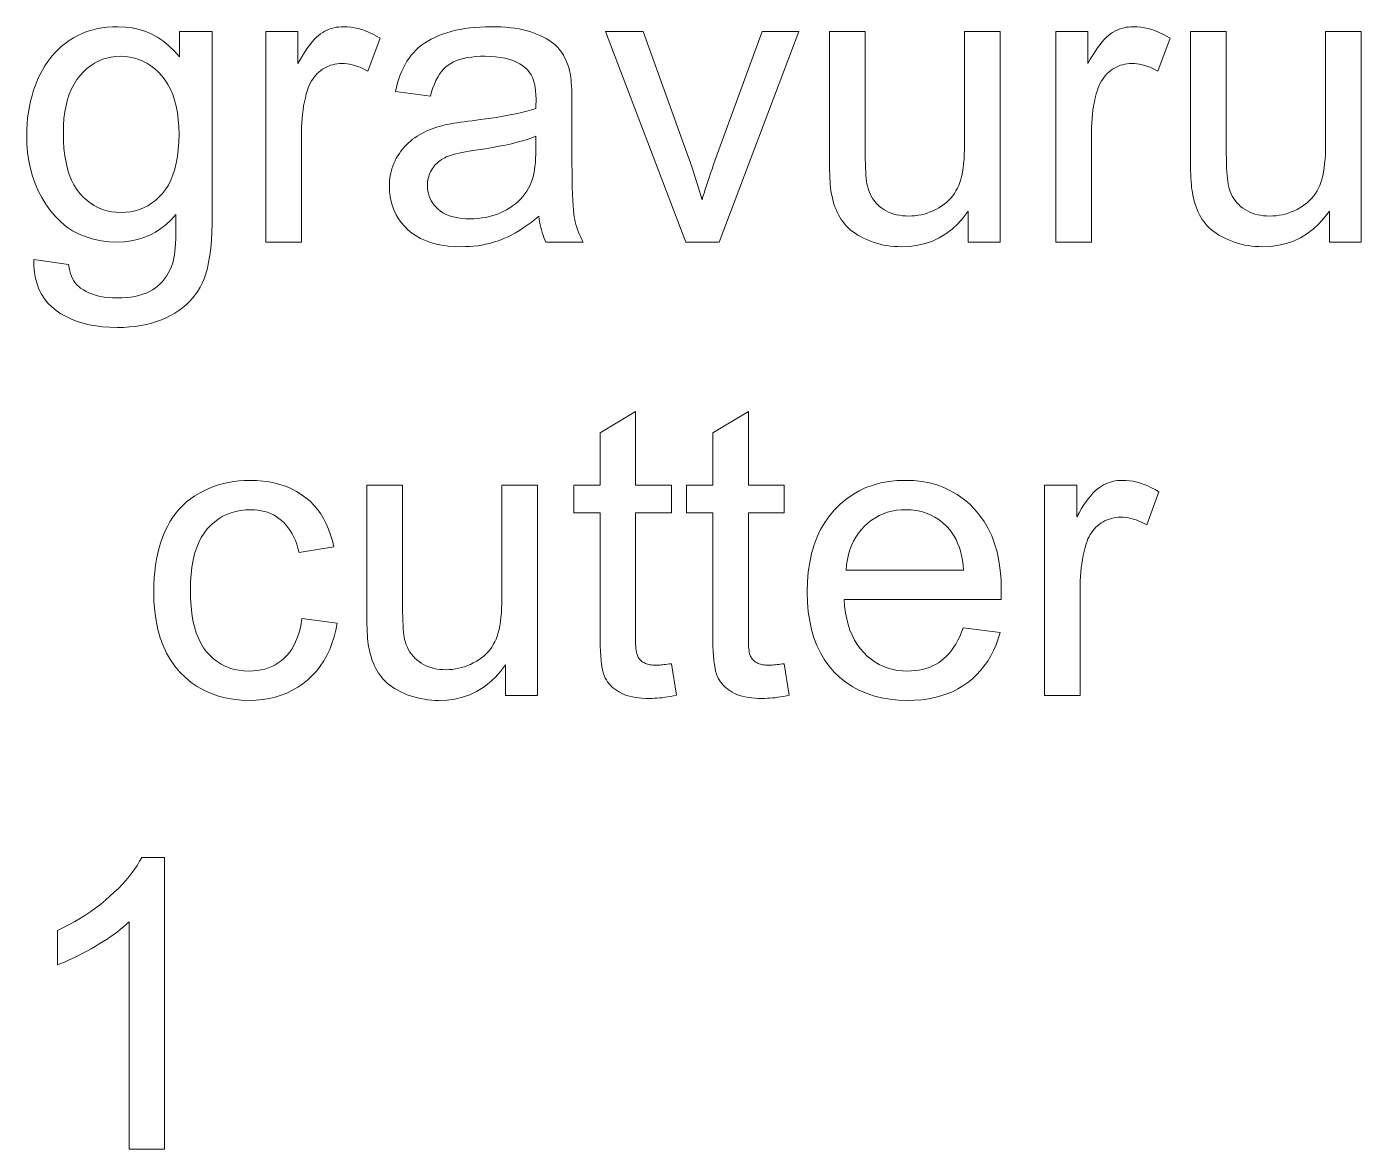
# Model space of a CAD drawing. Extents: x 0 to 594, y 0 to 575.
# Drawn here: x 514.36 to 528.13, y 176.06 to 187.65 of the extents above; entities that cross this region are included whole.
import ezdxf

# ---------------------------------------------------------------- set-up
doc = ezdxf.new("R2010")
doc.units = 0

msp = doc.modelspace()

# ---------------------------------------------------------------- linework, layer by layer
at = {"color": 7, "lineweight": 13}
for points in [[(514.431, 185.248), (514.789, 185.195), (514.794, 185.162), (514.801, 185.132), (514.81, 185.103), (514.82, 185.076), (514.831, 185.051), (514.845, 185.028), (514.859, 185.007), (514.876, 184.987), (514.894, 184.969), (514.914, 184.953), (514.942, 184.934), (514.972, 184.916), (515.005, 184.901), (515.039, 184.888), (515.076, 184.876), (515.114, 184.867), (515.155, 184.86), (515.197, 184.855), (515.242, 184.852), (515.288, 184.851), (515.338, 184.852), (515.386, 184.855), (515.431, 184.86), (515.474, 184.867), (515.515, 184.876), (515.553, 184.888), (515.589, 184.901), (515.623, 184.916), (515.654, 184.934), (515.683, 184.953), (515.71, 184.975), (515.735, 184.997), (515.758, 185.022), (515.78, 185.048), (515.8, 185.076), (515.818, 185.105), (515.834, 185.137), (515.848, 185.169), (515.861, 185.204), (515.871, 185.24), (515.877, 185.265), (515.882, 185.295), (515.886, 185.33), (515.889, 185.369), (515.892, 185.414), (515.895, 185.464), (515.896, 185.519), (515.898, 185.578), (515.898, 185.643), (515.898, 185.712), (515.848, 185.658), (515.797, 185.61), (515.742, 185.567), (515.686, 185.53), (515.627, 185.499), (515.565, 185.473), (515.502, 185.454), (515.436, 185.439), (515.367, 185.431), (515.296, 185.428), (515.209, 185.431), (515.125, 185.441), (515.046, 185.457), (514.97, 185.48), (514.899, 185.509), (514.831, 185.544), (514.768, 185.586), (514.709, 185.635), (514.654, 185.69), (514.603, 185.751), (514.556, 185.817), (514.514, 185.886), (514.477, 185.957), (514.445, 186.031), (514.418, 186.107), (514.396, 186.186), (514.379, 186.267), (514.367, 186.351), (514.359, 186.438), (514.357, 186.527), (514.358, 186.589), (514.362, 186.649), (514.367, 186.709), (514.375, 186.768), (514.385, 186.826), (514.398, 186.883), (514.412, 186.939), (514.429, 186.994), (514.448, 187.048), (514.47, 187.101), (514.493, 187.152), (514.519, 187.201), (514.546, 187.248), (514.576, 187.292), (514.607, 187.334), (514.641, 187.373), (514.677, 187.41), (514.714, 187.445), (514.754, 187.477), (514.796, 187.507), (514.839, 187.534), (514.885, 187.559), (514.931, 187.58), (514.979, 187.599), (515.029, 187.615), (515.079, 187.627), (515.132, 187.637), (515.186, 187.645), (515.241, 187.649), (515.298, 187.65), (515.374, 187.647), (515.447, 187.638), (515.517, 187.622), (515.585, 187.601), (515.649, 187.573), (515.711, 187.538), (515.771, 187.498), (515.827, 187.451), (515.881, 187.398), (515.933, 187.339), (515.933, 187.601), (516.272, 187.601), (516.272, 185.723), (516.271, 185.624), (516.268, 185.531), (516.263, 185.445), (516.256, 185.364), (516.247, 185.289), (516.235, 185.22), (516.222, 185.157), (516.206, 185.1), (516.189, 185.049), (516.169, 185.003), (516.147, 184.962), (516.123, 184.922), (516.096, 184.884), (516.067, 184.848), (516.036, 184.814), (516.002, 184.781), (515.965, 184.75), (515.927, 184.721), (515.885, 184.694), (515.842, 184.669), (515.796, 184.645), (515.748, 184.625), (515.698, 184.606), (515.646, 184.59), (515.592, 184.577), (515.536, 184.566), (515.477, 184.557), (515.417, 184.551), (515.355, 184.547), (515.29, 184.546), (515.214, 184.548), (515.141, 184.553), (515.07, 184.562), (515.003, 184.574), (514.939, 184.59), (514.877, 184.609), (514.819, 184.632), (514.764, 184.658), (514.711, 184.688), (514.662, 184.721), (514.617, 184.758), (514.576, 184.798), (514.541, 184.842), (514.51, 184.889), (514.484, 184.94), (514.464, 184.995), (514.448, 185.053), (514.437, 185.114), (514.432, 185.179)], [(516.825, 185.428), (516.825, 187.601), (517.156, 187.601), (517.156, 187.272), (517.182, 187.316), (517.206, 187.358), (517.231, 187.396), (517.255, 187.432), (517.279, 187.464), (517.302, 187.493), (517.325, 187.518), (517.347, 187.541), (517.369, 187.56), (517.391, 187.577), (517.412, 187.591), (517.435, 187.603), (517.457, 187.614), (517.48, 187.624), (517.504, 187.632), (517.527, 187.639), (517.552, 187.644), (517.576, 187.647), (517.602, 187.65), (517.627, 187.65), (517.664, 187.649), (517.702, 187.646), (517.739, 187.64), (517.777, 187.631), (517.815, 187.621), (517.853, 187.608), (517.891, 187.592), (517.929, 187.574), (517.967, 187.554), (518.006, 187.532), (517.879, 187.19), (517.852, 187.205), (517.825, 187.219), (517.798, 187.231), (517.771, 187.241), (517.744, 187.25), (517.717, 187.257), (517.69, 187.263), (517.663, 187.267), (517.636, 187.269), (517.609, 187.27), (517.585, 187.269), (517.561, 187.267), (517.539, 187.263), (517.516, 187.258), (517.494, 187.252), (517.473, 187.244), (517.452, 187.234), (517.431, 187.223), (517.411, 187.211), (517.392, 187.197), (517.373, 187.182), (517.356, 187.166), (517.339, 187.148), (517.324, 187.13), (517.309, 187.11), (517.296, 187.09), (517.284, 187.068), (517.273, 187.045), (517.263, 187.021), (517.255, 186.996), (517.243, 186.956), (517.233, 186.915), (517.223, 186.874), (517.215, 186.832), (517.209, 186.79), (517.203, 186.747), (517.199, 186.702), (517.196, 186.658), (517.194, 186.612), (517.193, 186.566), (517.193, 185.428)], [(519.643, 185.696), (519.602, 185.662), (519.562, 185.631), (519.521, 185.601), (519.482, 185.573), (519.442, 185.548), (519.403, 185.524), (519.364, 185.503), (519.325, 185.483), (519.287, 185.466), (519.249, 185.45), (519.211, 185.437), (519.172, 185.425), (519.133, 185.414), (519.093, 185.405), (519.053, 185.397), (519.012, 185.39), (518.97, 185.385), (518.928, 185.382), (518.886, 185.38), (518.843, 185.379), (518.773, 185.381), (518.706, 185.386), (518.643, 185.395), (518.583, 185.407), (518.526, 185.423), (518.473, 185.442), (518.423, 185.465), (518.376, 185.491), (518.332, 185.521), (518.292, 185.554), (518.256, 185.59), (518.223, 185.628), (518.194, 185.668), (518.169, 185.709), (518.148, 185.753), (518.131, 185.799), (518.117, 185.846), (518.108, 185.896), (518.102, 185.948), (518.1, 186.001), (518.101, 186.033), (518.103, 186.064), (518.106, 186.094), (518.112, 186.124), (518.118, 186.154), (518.126, 186.183), (518.135, 186.211), (518.146, 186.239), (518.159, 186.266), (518.172, 186.293), (518.188, 186.318), (518.203, 186.343), (518.22, 186.367), (518.238, 186.39), (518.256, 186.412), (518.276, 186.432), (518.296, 186.452), (518.318, 186.47), (518.34, 186.488), (518.363, 186.504), (518.387, 186.52), (518.411, 186.535), (518.436, 186.549), (518.462, 186.562), (518.488, 186.574), (518.515, 186.586), (518.542, 186.597), (518.57, 186.607), (518.599, 186.617), (518.628, 186.625), (518.651, 186.631), (518.676, 186.636), (518.703, 186.642), (518.732, 186.648), (518.764, 186.653), (518.798, 186.659), (518.834, 186.664), (518.872, 186.67), (518.913, 186.675), (518.955, 186.68), (519.042, 186.691), (519.124, 186.702), (519.202, 186.714), (519.274, 186.726), (519.343, 186.739), (519.406, 186.752), (519.464, 186.765), (519.518, 186.779), (519.568, 186.793), (519.612, 186.807), (519.613, 186.822), (519.613, 186.835), (519.613, 186.848), (519.613, 186.859), (519.614, 186.869), (519.614, 186.878), (519.614, 186.886), (519.614, 186.893), (519.614, 186.899), (519.614, 186.903), (519.613, 186.947), (519.61, 186.988), (519.605, 187.027), (519.597, 187.062), (519.588, 187.095), (519.577, 187.126), (519.563, 187.153), (519.547, 187.178), (519.53, 187.201), (519.51, 187.221), (519.48, 187.244), (519.448, 187.266), (519.413, 187.284), (519.375, 187.301), (519.334, 187.314), (519.291, 187.325), (519.245, 187.334), (519.196, 187.34), (519.145, 187.344), (519.09, 187.345), (519.04, 187.345), (518.992, 187.342), (518.947, 187.337), (518.904, 187.331), (518.864, 187.323), (518.827, 187.313), (518.793, 187.301), (518.762, 187.287), (518.733, 187.272), (518.707, 187.254), (518.682, 187.235), (518.66, 187.212), (518.638, 187.187), (518.618, 187.159), (518.599, 187.128), (518.581, 187.095), (518.565, 187.058), (518.55, 187.019), (518.536, 186.977), (518.523, 186.932), (518.163, 186.981), (518.174, 187.027), (518.185, 187.07), (518.198, 187.112), (518.213, 187.152), (518.228, 187.19), (518.245, 187.227), (518.263, 187.261), (518.282, 187.294), (518.303, 187.325), (518.325, 187.355), (518.349, 187.382), (518.374, 187.409), (518.402, 187.434), (518.431, 187.458), (518.463, 187.48), (518.496, 187.502), (518.532, 187.522), (518.569, 187.54), (518.609, 187.558), (518.65, 187.574), (518.694, 187.588), (518.738, 187.601), (518.784, 187.613), (518.831, 187.623), (518.88, 187.631), (518.93, 187.638), (518.981, 187.643), (519.034, 187.647), (519.088, 187.65), (519.143, 187.65), (519.198, 187.65), (519.251, 187.648), (519.301, 187.644), (519.349, 187.64), (519.396, 187.634), (519.44, 187.627), (519.482, 187.618), (519.522, 187.608), (519.56, 187.597), (519.596, 187.585), (519.63, 187.571), (519.662, 187.557), (519.692, 187.543), (519.72, 187.527), (519.747, 187.511), (519.771, 187.494), (519.794, 187.477), (519.815, 187.458), (519.834, 187.44), (519.852, 187.42), (519.867, 187.4), (519.882, 187.378), (519.896, 187.356), (519.909, 187.332), (519.921, 187.308), (519.932, 187.282), (519.942, 187.256), (519.951, 187.228), (519.959, 187.199), (519.966, 187.169), (519.97, 187.149), (519.973, 187.126), (519.976, 187.099), (519.978, 187.07), (519.98, 187.037), (519.982, 187.002), (519.983, 186.963), (519.984, 186.922), (519.984, 186.877), (519.985, 186.83), (519.985, 186.339), (519.985, 186.24), (519.986, 186.148), (519.987, 186.064), (519.988, 185.988), (519.99, 185.919), (519.993, 185.858), (519.996, 185.805), (520, 185.758), (520.004, 185.72), (520.008, 185.689), (520.013, 185.662), (520.019, 185.635), (520.026, 185.608), (520.034, 185.582), (520.043, 185.556), (520.053, 185.53), (520.064, 185.504), (520.075, 185.478), (520.088, 185.453), (520.101, 185.428), (519.716, 185.428), (519.705, 185.451), (519.695, 185.475), (519.686, 185.5), (519.677, 185.526), (519.669, 185.552), (519.662, 185.579), (519.656, 185.607), (519.651, 185.636), (519.647, 185.666)], [(524.978, 185.428), (524.978, 187.601), (525.309, 187.601), (525.309, 187.272), (525.334, 187.316), (525.359, 187.358), (525.384, 187.396), (525.408, 187.432), (525.431, 187.464), (525.455, 187.493), (525.477, 187.518), (525.5, 187.541), (525.522, 187.56), (525.544, 187.577), (525.565, 187.591), (525.587, 187.603), (525.61, 187.614), (525.633, 187.624), (525.656, 187.632), (525.68, 187.639), (525.705, 187.644), (525.729, 187.647), (525.754, 187.65), (525.78, 187.65), (525.817, 187.649), (525.855, 187.646), (525.892, 187.64), (525.93, 187.631), (525.968, 187.621), (526.006, 187.608), (526.044, 187.592), (526.082, 187.574), (526.12, 187.554), (526.159, 187.532), (526.032, 187.19), (526.005, 187.205), (525.978, 187.219), (525.951, 187.231), (525.924, 187.241), (525.897, 187.25), (525.87, 187.257), (525.843, 187.263), (525.816, 187.267), (525.789, 187.269), (525.762, 187.27), (525.738, 187.269), (525.714, 187.267), (525.691, 187.263), (525.669, 187.258), (525.647, 187.252), (525.625, 187.244), (525.605, 187.234), (525.584, 187.223), (525.564, 187.211), (525.545, 187.197), (525.526, 187.182), (525.508, 187.166), (525.492, 187.148), (525.477, 187.13), (525.462, 187.11), (525.449, 187.09), (525.437, 187.068), (525.426, 187.045), (525.416, 187.021), (525.408, 186.996), (525.396, 186.956), (525.385, 186.915), (525.376, 186.874), (525.368, 186.832), (525.361, 186.79), (525.356, 186.747), (525.352, 186.702), (525.349, 186.658), (525.347, 186.612), (525.346, 186.566), (525.346, 185.428)], [(521.159, 185.428), (520.332, 187.601), (520.721, 187.601), (521.188, 186.3), (521.203, 186.257), (521.218, 186.215), (521.232, 186.172), (521.246, 186.128), (521.26, 186.085), (521.274, 186.041), (521.288, 185.997), (521.301, 185.952), (521.314, 185.907), (521.327, 185.862), (521.337, 185.897), (521.348, 185.933), (521.36, 185.971), (521.373, 186.01), (521.386, 186.051), (521.4, 186.093), (521.415, 186.137), (521.43, 186.181), (521.447, 186.228), (521.464, 186.275), (521.947, 187.601), (522.326, 187.601), (521.503, 185.428)], [(524.075, 185.428), (524.075, 185.747), (524.023, 185.677), (523.967, 185.615), (523.907, 185.559), (523.843, 185.511), (523.776, 185.471), (523.705, 185.438), (523.631, 185.412), (523.553, 185.394), (523.471, 185.383), (523.386, 185.379), (523.347, 185.38), (523.31, 185.382), (523.273, 185.385), (523.236, 185.391), (523.2, 185.397), (523.164, 185.405), (523.129, 185.415), (523.094, 185.426), (523.06, 185.439), (523.027, 185.453), (522.994, 185.468), (522.963, 185.484), (522.934, 185.5), (522.907, 185.518), (522.881, 185.536), (522.857, 185.555), (522.835, 185.574), (522.815, 185.595), (522.796, 185.616), (522.779, 185.638), (522.763, 185.661), (522.749, 185.684), (522.735, 185.709), (522.722, 185.735), (522.71, 185.762), (522.699, 185.79), (522.689, 185.818), (522.68, 185.848), (522.672, 185.879), (522.665, 185.911), (522.661, 185.934), (522.657, 185.959), (522.654, 185.987), (522.651, 186.018), (522.648, 186.051), (522.646, 186.087), (522.645, 186.125), (522.644, 186.166), (522.643, 186.209), (522.643, 186.255), (522.643, 187.601), (523.011, 187.601), (523.011, 186.396), (523.011, 186.34), (523.012, 186.288), (523.013, 186.24), (523.015, 186.195), (523.017, 186.154), (523.019, 186.117), (523.022, 186.084), (523.026, 186.055), (523.029, 186.029), (523.034, 186.007), (523.041, 185.979), (523.051, 185.951), (523.062, 185.926), (523.074, 185.901), (523.088, 185.877), (523.103, 185.855), (523.12, 185.834), (523.139, 185.815), (523.159, 185.796), (523.181, 185.779), (523.204, 185.763), (523.228, 185.749), (523.253, 185.737), (523.28, 185.726), (523.307, 185.717), (523.335, 185.709), (523.365, 185.704), (523.395, 185.699), (523.427, 185.697), (523.459, 185.696), (523.492, 185.697), (523.525, 185.699), (523.557, 185.704), (523.589, 185.71), (523.62, 185.717), (523.651, 185.727), (523.681, 185.738), (523.711, 185.75), (523.741, 185.765), (523.77, 185.781), (523.799, 185.799), (523.825, 185.817), (523.85, 185.837), (523.873, 185.859), (523.894, 185.881), (523.914, 185.905), (523.932, 185.93), (523.948, 185.956), (523.963, 185.984), (523.976, 186.012), (523.988, 186.043), (523.998, 186.076), (524.007, 186.112), (524.015, 186.15), (524.021, 186.192), (524.027, 186.235), (524.031, 186.282), (524.034, 186.331), (524.036, 186.383), (524.036, 186.437), (524.036, 187.601), (524.405, 187.601), (524.405, 185.428)], [(527.802, 185.428), (527.802, 185.747), (527.749, 185.677), (527.693, 185.615), (527.633, 185.559), (527.57, 185.511), (527.503, 185.471), (527.432, 185.438), (527.357, 185.412), (527.279, 185.394), (527.198, 185.383), (527.112, 185.379), (527.074, 185.38), (527.036, 185.382), (526.999, 185.385), (526.962, 185.391), (526.926, 185.397), (526.891, 185.405), (526.855, 185.415), (526.821, 185.426), (526.787, 185.439), (526.753, 185.453), (526.721, 185.468), (526.69, 185.484), (526.661, 185.5), (526.633, 185.518), (526.608, 185.536), (526.584, 185.555), (526.562, 185.574), (526.541, 185.595), (526.522, 185.616), (526.505, 185.638), (526.49, 185.661), (526.475, 185.684), (526.461, 185.709), (526.448, 185.735), (526.437, 185.762), (526.426, 185.79), (526.416, 185.818), (526.407, 185.848), (526.399, 185.879), (526.392, 185.911), (526.388, 185.934), (526.384, 185.959), (526.38, 185.987), (526.377, 186.018), (526.375, 186.051), (526.373, 186.087), (526.371, 186.125), (526.37, 186.166), (526.37, 186.209), (526.369, 186.255), (526.369, 187.601), (526.738, 187.601), (526.738, 186.396), (526.738, 186.34), (526.739, 186.288), (526.74, 186.24), (526.741, 186.195), (526.743, 186.154), (526.746, 186.117), (526.749, 186.084), (526.752, 186.055), (526.756, 186.029), (526.76, 186.007), (526.768, 185.979), (526.777, 185.951), (526.788, 185.926), (526.8, 185.901), (526.814, 185.877), (526.83, 185.855), (526.847, 185.834), (526.866, 185.815), (526.886, 185.796), (526.908, 185.779), (526.931, 185.763), (526.955, 185.749), (526.98, 185.737), (527.006, 185.726), (527.033, 185.717), (527.062, 185.709), (527.091, 185.704), (527.122, 185.699), (527.153, 185.697), (527.186, 185.696), (527.219, 185.697), (527.251, 185.699), (527.283, 185.704), (527.315, 185.71), (527.346, 185.717), (527.377, 185.727), (527.408, 185.738), (527.438, 185.75), (527.468, 185.765), (527.497, 185.781), (527.525, 185.799), (527.552, 185.817), (527.576, 185.837), (527.599, 185.859), (527.621, 185.881), (527.641, 185.905), (527.659, 185.93), (527.675, 185.956), (527.69, 185.984), (527.703, 186.012), (527.714, 186.043), (527.724, 186.076), (527.733, 186.112), (527.741, 186.15), (527.748, 186.192), (527.753, 186.235), (527.757, 186.282), (527.76, 186.331), (527.762, 186.383), (527.763, 186.437), (527.763, 187.601), (528.131, 187.601), (528.131, 185.428)], [(514.736, 186.553), (514.737, 186.47), (514.742, 186.392), (514.751, 186.318), (514.763, 186.248), (514.778, 186.184), (514.797, 186.124), (514.819, 186.068), (514.844, 186.017), (514.873, 185.971), (514.905, 185.929), (514.94, 185.892), (514.977, 185.859), (515.015, 185.829), (515.055, 185.804), (515.097, 185.782), (515.14, 185.764), (515.185, 185.751), (515.232, 185.741), (515.281, 185.735), (515.331, 185.733), (515.381, 185.735), (515.429, 185.741), (515.476, 185.75), (515.521, 185.764), (515.564, 185.782), (515.606, 185.803), (515.646, 185.829), (515.685, 185.858), (515.722, 185.891), (515.757, 185.928), (515.789, 185.97), (515.819, 186.015), (515.844, 186.066), (515.867, 186.12), (515.886, 186.179), (515.901, 186.243), (515.913, 186.311), (515.922, 186.383), (515.927, 186.46), (515.929, 186.541), (515.927, 186.619), (515.922, 186.693), (515.913, 186.763), (515.9, 186.829), (515.884, 186.891), (515.865, 186.949), (515.842, 187.004), (515.815, 187.054), (515.785, 187.1), (515.752, 187.143), (515.716, 187.181), (515.678, 187.216), (515.639, 187.246), (515.598, 187.273), (515.556, 187.295), (515.513, 187.313), (515.468, 187.327), (515.422, 187.337), (515.374, 187.343), (515.325, 187.345), (515.277, 187.343), (515.23, 187.337), (515.184, 187.327), (515.14, 187.314), (515.098, 187.296), (515.057, 187.274), (515.017, 187.248), (514.979, 187.218), (514.943, 187.184), (514.908, 187.146), (514.875, 187.104), (514.846, 187.058), (514.82, 187.009), (514.797, 186.955), (514.779, 186.898), (514.763, 186.837), (514.751, 186.772), (514.742, 186.703), (514.737, 186.63)], [(519.612, 186.519), (519.57, 186.503), (519.524, 186.487), (519.474, 186.472), (519.42, 186.457), (519.361, 186.443), (519.299, 186.429), (519.233, 186.416), (519.163, 186.403), (519.089, 186.391), (519.01, 186.38), (518.966, 186.373), (518.925, 186.366), (518.886, 186.359), (518.85, 186.352), (518.817, 186.345), (518.786, 186.337), (518.758, 186.33), (518.732, 186.322), (518.709, 186.314), (518.689, 186.306), (518.671, 186.297), (518.653, 186.288), (518.637, 186.278), (518.621, 186.267), (518.606, 186.255), (518.592, 186.243), (518.578, 186.23), (518.566, 186.216), (518.555, 186.202), (518.544, 186.186), (518.534, 186.17), (518.526, 186.154), (518.518, 186.137), (518.511, 186.12), (518.506, 186.103), (518.501, 186.085), (518.497, 186.067), (518.495, 186.049), (518.493, 186.03), (518.493, 186.011), (518.494, 185.982), (518.497, 185.954), (518.503, 185.927), (518.511, 185.901), (518.521, 185.876), (518.533, 185.852), (518.547, 185.829), (518.564, 185.807), (518.583, 185.786), (518.604, 185.766), (518.628, 185.747), (518.653, 185.73), (518.681, 185.716), (518.71, 185.703), (518.742, 185.692), (518.775, 185.683), (518.811, 185.676), (518.849, 185.671), (518.889, 185.668), (518.931, 185.667), (518.973, 185.668), (519.014, 185.671), (519.054, 185.676), (519.093, 185.682), (519.132, 185.691), (519.169, 185.701), (519.206, 185.713), (519.241, 185.727), (519.276, 185.743), (519.309, 185.761), (519.342, 185.78), (519.372, 185.801), (519.401, 185.823), (519.428, 185.846), (519.453, 185.871), (519.477, 185.897), (519.498, 185.924), (519.518, 185.953), (519.536, 185.984), (519.553, 186.015), (519.564, 186.041), (519.574, 186.07), (519.583, 186.101), (519.591, 186.134), (519.597, 186.17), (519.603, 186.208), (519.607, 186.248), (519.61, 186.291), (519.612, 186.336), (519.612, 186.384)], [(521.011, 181.075), (521.064, 180.75), (521.033, 180.744), (521.003, 180.738), (520.974, 180.733), (520.945, 180.729), (520.917, 180.725), (520.889, 180.722), (520.862, 180.72), (520.836, 180.719), (520.811, 180.718), (520.786, 180.717), (520.747, 180.718), (520.709, 180.72), (520.674, 180.723), (520.64, 180.727), (520.608, 180.733), (520.578, 180.74), (520.549, 180.748), (520.522, 180.758), (520.498, 180.769), (520.475, 180.781), (520.453, 180.794), (520.433, 180.808), (520.414, 180.822), (520.397, 180.838), (520.381, 180.854), (520.366, 180.871), (520.352, 180.889), (520.34, 180.908), (520.329, 180.927), (520.319, 180.947), (520.311, 180.97), (520.303, 180.998), (520.296, 181.03), (520.29, 181.067), (520.285, 181.108), (520.281, 181.154), (520.278, 181.204), (520.276, 181.259), (520.275, 181.318), (520.274, 181.382), (520.274, 182.633), (520.004, 182.633), (520.004, 182.919), (520.274, 182.919), (520.274, 183.457), (520.64, 183.678), (520.64, 182.919), (521.011, 182.919), (521.011, 182.633), (520.64, 182.633), (520.64, 181.362), (520.641, 181.331), (520.641, 181.303), (520.642, 181.277), (520.644, 181.254), (520.645, 181.232), (520.647, 181.213), (520.65, 181.196), (520.653, 181.182), (520.656, 181.169), (520.66, 181.159), (520.664, 181.15), (520.669, 181.142), (520.674, 181.134), (520.679, 181.126), (520.685, 181.119), (520.692, 181.112), (520.699, 181.105), (520.707, 181.099), (520.715, 181.093), (520.723, 181.088), (520.732, 181.083), (520.742, 181.078), (520.753, 181.074), (520.765, 181.071), (520.777, 181.068), (520.79, 181.065), (520.803, 181.063), (520.818, 181.062), (520.833, 181.061), (520.849, 181.061), (520.862, 181.061), (520.875, 181.062), (520.89, 181.062), (520.904, 181.063), (520.92, 181.065), (520.937, 181.066), (520.954, 181.068), (520.972, 181.07), (520.991, 181.073)], [(522.175, 181.075), (522.228, 180.75), (522.198, 180.744), (522.168, 180.738), (522.138, 180.733), (522.109, 180.729), (522.081, 180.725), (522.054, 180.722), (522.027, 180.72), (522.001, 180.719), (521.975, 180.718), (521.95, 180.717), (521.911, 180.718), (521.874, 180.72), (521.838, 180.723), (521.804, 180.727), (521.772, 180.733), (521.742, 180.74), (521.714, 180.748), (521.687, 180.758), (521.662, 180.769), (521.639, 180.781), (521.618, 180.794), (521.597, 180.808), (521.579, 180.822), (521.561, 180.838), (521.545, 180.854), (521.53, 180.871), (521.516, 180.889), (521.504, 180.908), (521.493, 180.927), (521.484, 180.947), (521.475, 180.97), (521.467, 180.998), (521.461, 181.03), (521.455, 181.067), (521.45, 181.108), (521.446, 181.154), (521.443, 181.204), (521.44, 181.259), (521.439, 181.318), (521.439, 181.382), (521.439, 182.633), (521.168, 182.633), (521.168, 182.919), (521.439, 182.919), (521.439, 183.457), (521.805, 183.678), (521.805, 182.919), (522.175, 182.919), (522.175, 182.633), (521.805, 182.633), (521.805, 181.362), (521.805, 181.331), (521.806, 181.303), (521.807, 181.277), (521.808, 181.254), (521.81, 181.232), (521.812, 181.213), (521.814, 181.196), (521.817, 181.182), (521.821, 181.169), (521.824, 181.159), (521.828, 181.15), (521.833, 181.142), (521.838, 181.134), (521.844, 181.126), (521.85, 181.119), (521.856, 181.112), (521.864, 181.105), (521.871, 181.099), (521.879, 181.093), (521.888, 181.088), (521.897, 181.083), (521.907, 181.078), (521.918, 181.074), (521.929, 181.071), (521.941, 181.068), (521.954, 181.065), (521.968, 181.063), (521.982, 181.062), (521.998, 181.061), (522.014, 181.061), (522.026, 181.061), (522.04, 181.062), (522.054, 181.062), (522.069, 181.063), (522.085, 181.065), (522.101, 181.066), (522.119, 181.068), (522.137, 181.07), (522.156, 181.073)], [(517.198, 181.542), (517.561, 181.495), (517.547, 181.422), (517.529, 181.352), (517.508, 181.285), (517.484, 181.221), (517.455, 181.161), (517.423, 181.104), (517.387, 181.05), (517.347, 181), (517.304, 180.953), (517.257, 180.909), (517.207, 180.868), (517.154, 180.832), (517.1, 180.801), (517.043, 180.773), (516.984, 180.75), (516.923, 180.731), (516.86, 180.716), (516.794, 180.705), (516.726, 180.699), (516.656, 180.697), (516.569, 180.7), (516.485, 180.708), (516.404, 180.723), (516.327, 180.743), (516.254, 180.77), (516.184, 180.802), (516.117, 180.84), (516.054, 180.883), (515.995, 180.933), (515.939, 180.988), (515.887, 181.049), (515.841, 181.115), (515.801, 181.186), (515.765, 181.262), (515.736, 181.343), (515.711, 181.429), (515.692, 181.52), (515.679, 181.617), (515.67, 181.718), (515.668, 181.824), (515.669, 181.894), (515.672, 181.962), (515.678, 182.028), (515.686, 182.092), (515.697, 182.154), (515.71, 182.215), (515.725, 182.274), (515.742, 182.331), (515.762, 182.387), (515.784, 182.44), (515.809, 182.492), (515.836, 182.541), (515.865, 182.587), (515.897, 182.63), (515.931, 182.671), (515.968, 182.71), (516.007, 182.745), (516.049, 182.778), (516.093, 182.809), (516.139, 182.836), (516.188, 182.861), (516.236, 182.884), (516.286, 182.904), (516.337, 182.921), (516.388, 182.935), (516.441, 182.947), (516.494, 182.956), (516.548, 182.963), (516.603, 182.967), (516.658, 182.968), (516.728, 182.966), (516.795, 182.961), (516.859, 182.952), (516.921, 182.94), (516.98, 182.923), (517.037, 182.904), (517.091, 182.88), (517.142, 182.854), (517.191, 182.823), (517.237, 182.789), (517.281, 182.752), (517.321, 182.712), (517.358, 182.668), (517.392, 182.622), (517.422, 182.573), (517.449, 182.52), (517.473, 182.465), (517.494, 182.406), (517.512, 182.345), (517.526, 182.281), (517.168, 182.225), (517.157, 182.268), (517.144, 182.309), (517.13, 182.347), (517.114, 182.383), (517.097, 182.417), (517.078, 182.449), (517.057, 182.479), (517.035, 182.506), (517.012, 182.532), (516.987, 182.555), (516.96, 182.576), (516.932, 182.595), (516.904, 182.611), (516.874, 182.626), (516.843, 182.638), (516.811, 182.648), (516.778, 182.655), (516.744, 182.661), (516.709, 182.664), (516.672, 182.665), (516.618, 182.663), (516.565, 182.657), (516.515, 182.647), (516.467, 182.633), (516.42, 182.615), (516.376, 182.594), (516.334, 182.568), (516.294, 182.538), (516.256, 182.504), (516.22, 182.466), (516.187, 182.424), (516.158, 182.377), (516.132, 182.325), (516.109, 182.269), (516.09, 182.208), (516.074, 182.143), (516.062, 182.073), (516.053, 181.998), (516.048, 181.919), (516.046, 181.835), (516.048, 181.749), (516.053, 181.669), (516.061, 181.593), (516.073, 181.522), (516.088, 181.456), (516.107, 181.395), (516.129, 181.339), (516.154, 181.287), (516.182, 181.24), (516.214, 181.198), (516.249, 181.16), (516.285, 181.127), (516.324, 181.097), (516.365, 181.071), (516.407, 181.049), (516.452, 181.031), (516.499, 181.017), (516.548, 181.008), (516.599, 181.002), (516.652, 181), (516.695, 181.001), (516.736, 181.005), (516.776, 181.012), (516.814, 181.021), (516.851, 181.033), (516.887, 181.047), (516.921, 181.065), (516.953, 181.085), (516.984, 181.107), (517.014, 181.133), (517.042, 181.161), (517.068, 181.192), (517.092, 181.225), (517.113, 181.262), (517.133, 181.301), (517.15, 181.344), (517.166, 181.389), (517.179, 181.437), (517.19, 181.488)], [(524.023, 181.446), (524.404, 181.399), (524.384, 181.333), (524.362, 181.271), (524.336, 181.212), (524.307, 181.156), (524.275, 181.102), (524.24, 181.052), (524.202, 181.005), (524.161, 180.961), (524.117, 180.919), (524.07, 180.881), (524.02, 180.846), (523.967, 180.815), (523.912, 180.787), (523.854, 180.763), (523.793, 180.743), (523.729, 180.726), (523.663, 180.713), (523.594, 180.704), (523.522, 180.699), (523.448, 180.697), (523.355, 180.7), (523.265, 180.708), (523.18, 180.723), (523.098, 180.744), (523.021, 180.77), (522.947, 180.802), (522.877, 180.841), (522.812, 180.885), (522.75, 180.935), (522.692, 180.99), (522.639, 181.051), (522.591, 181.117), (522.549, 181.188), (522.513, 181.263), (522.482, 181.343), (522.457, 181.428), (522.438, 181.517), (522.424, 181.612), (522.415, 181.71), (522.413, 181.814), (522.415, 181.921), (522.424, 182.024), (522.438, 182.121), (522.458, 182.214), (522.483, 182.301), (522.514, 182.384), (522.551, 182.462), (522.593, 182.534), (522.641, 182.602), (522.695, 182.665), (522.753, 182.723), (522.815, 182.774), (522.88, 182.82), (522.948, 182.859), (523.019, 182.893), (523.094, 182.92), (523.173, 182.941), (523.254, 182.956), (523.339, 182.965), (523.428, 182.968), (523.513, 182.965), (523.596, 182.956), (523.675, 182.942), (523.751, 182.921), (523.824, 182.894), (523.893, 182.861), (523.96, 182.823), (524.023, 182.778), (524.083, 182.728), (524.14, 182.671), (524.192, 182.61), (524.239, 182.543), (524.281, 182.472), (524.317, 182.395), (524.347, 182.314), (524.372, 182.229), (524.391, 182.138), (524.405, 182.042), (524.413, 181.942), (524.416, 181.837), (524.416, 181.83), (524.416, 181.822), (524.416, 181.814), (524.416, 181.805), (524.416, 181.796), (524.415, 181.785), (524.415, 181.775), (524.415, 181.763), (524.414, 181.751), (524.414, 181.738), (522.793, 181.738), (522.799, 181.668), (522.808, 181.602), (522.82, 181.539), (522.835, 181.479), (522.854, 181.422), (522.876, 181.369), (522.901, 181.319), (522.929, 181.273), (522.961, 181.23), (522.996, 181.19), (523.033, 181.154), (523.072, 181.121), (523.113, 181.093), (523.156, 181.068), (523.2, 181.047), (523.247, 181.03), (523.295, 181.017), (523.345, 181.007), (523.397, 181.002), (523.45, 181), (523.49, 181.001), (523.529, 181.004), (523.566, 181.009), (523.603, 181.017), (523.638, 181.026), (523.672, 181.038), (523.705, 181.052), (523.736, 181.068), (523.767, 181.086), (523.796, 181.106), (523.824, 181.129), (523.851, 181.154), (523.877, 181.181), (523.901, 181.211), (523.924, 181.244), (523.946, 181.279), (523.967, 181.317), (523.987, 181.357), (524.006, 181.4)], [(524.862, 180.746), (524.862, 182.919), (525.194, 182.919), (525.194, 182.59), (525.219, 182.634), (525.244, 182.676), (525.268, 182.714), (525.292, 182.749), (525.316, 182.781), (525.339, 182.81), (525.362, 182.836), (525.384, 182.859), (525.406, 182.878), (525.428, 182.895), (525.45, 182.909), (525.472, 182.921), (525.494, 182.932), (525.517, 182.942), (525.541, 182.95), (525.565, 182.956), (525.589, 182.962), (525.614, 182.965), (525.639, 182.967), (525.664, 182.968), (525.702, 182.967), (525.739, 182.963), (525.777, 182.958), (525.814, 182.949), (525.852, 182.939), (525.89, 182.925), (525.928, 182.91), (525.966, 182.892), (526.005, 182.872), (526.043, 182.85), (525.916, 182.508), (525.889, 182.523), (525.862, 182.537), (525.835, 182.548), (525.808, 182.559), (525.781, 182.568), (525.754, 182.575), (525.727, 182.58), (525.7, 182.584), (525.673, 182.587), (525.646, 182.588), (525.622, 182.587), (525.599, 182.585), (525.576, 182.581), (525.553, 182.576), (525.531, 182.569), (525.51, 182.561), (525.489, 182.552), (525.468, 182.541), (525.448, 182.529), (525.429, 182.515), (525.41, 182.5), (525.393, 182.484), (525.376, 182.466), (525.361, 182.448), (525.347, 182.428), (525.333, 182.408), (525.321, 182.386), (525.31, 182.363), (525.301, 182.339), (525.292, 182.313), (525.28, 182.274), (525.27, 182.233), (525.261, 182.192), (525.253, 182.15), (525.246, 182.108), (525.24, 182.064), (525.236, 182.02), (525.233, 181.975), (525.231, 181.93), (525.23, 181.884), (525.23, 180.746)], [(519.3, 180.746), (519.3, 181.065), (519.247, 180.995), (519.191, 180.932), (519.131, 180.877), (519.068, 180.829), (519.001, 180.789), (518.93, 180.756), (518.856, 180.73), (518.777, 180.711), (518.696, 180.7), (518.61, 180.697), (518.572, 180.697), (518.534, 180.7), (518.497, 180.703), (518.461, 180.709), (518.424, 180.715), (518.389, 180.723), (518.354, 180.733), (518.319, 180.744), (518.285, 180.756), (518.251, 180.77), (518.219, 180.786), (518.188, 180.801), (518.159, 180.818), (518.132, 180.835), (518.106, 180.854), (518.082, 180.872), (518.06, 180.892), (518.039, 180.913), (518.021, 180.934), (518.004, 180.956), (517.988, 180.978), (517.973, 181.002), (517.96, 181.027), (517.947, 181.053), (517.935, 181.08), (517.924, 181.107), (517.914, 181.136), (517.905, 181.166), (517.897, 181.197), (517.89, 181.229), (517.886, 181.252), (517.882, 181.277), (517.879, 181.305), (517.876, 181.336), (517.873, 181.369), (517.871, 181.405), (517.87, 181.443), (517.868, 181.484), (517.868, 181.527), (517.868, 181.573), (517.868, 182.919), (518.236, 182.919), (518.236, 181.714), (518.236, 181.658), (518.237, 181.606), (518.238, 181.558), (518.24, 181.513), (518.242, 181.472), (518.244, 181.435), (518.247, 181.402), (518.25, 181.373), (518.254, 181.347), (518.258, 181.325), (518.266, 181.297), (518.275, 181.269), (518.286, 181.243), (518.299, 181.219), (518.313, 181.195), (518.328, 181.173), (518.345, 181.152), (518.364, 181.132), (518.384, 181.114), (518.406, 181.097), (518.429, 181.081), (518.453, 181.067), (518.478, 181.055), (518.504, 181.044), (518.532, 181.035), (518.56, 181.027), (518.589, 181.021), (518.62, 181.017), (518.651, 181.015), (518.684, 181.014), (518.717, 181.015), (518.75, 181.017), (518.782, 181.022), (518.813, 181.028), (518.845, 181.035), (518.876, 181.044), (518.906, 181.056), (518.936, 181.068), (518.966, 181.083), (518.995, 181.099), (519.023, 181.116), (519.05, 181.135), (519.075, 181.155), (519.098, 181.177), (519.119, 181.199), (519.139, 181.223), (519.157, 181.248), (519.173, 181.274), (519.188, 181.301), (519.201, 181.33), (519.212, 181.361), (519.223, 181.394), (519.232, 181.43), (519.239, 181.468), (519.246, 181.509), (519.252, 181.553), (519.256, 181.6), (519.259, 181.649), (519.261, 181.7), (519.261, 181.755), (519.261, 182.919), (519.63, 182.919), (519.63, 180.746)], [(522.814, 182.041), (524.027, 182.041), (524.021, 182.095), (524.014, 182.145), (524.004, 182.193), (523.993, 182.239), (523.98, 182.281), (523.965, 182.321), (523.949, 182.358), (523.93, 182.392), (523.91, 182.424), (523.888, 182.453), (523.852, 182.493), (523.813, 182.529), (523.773, 182.561), (523.731, 182.589), (523.686, 182.612), (523.639, 182.631), (523.591, 182.646), (523.54, 182.657), (523.487, 182.663), (523.432, 182.665), (523.382, 182.664), (523.333, 182.659), (523.287, 182.65), (523.242, 182.638), (523.198, 182.623), (523.156, 182.604), (523.116, 182.582), (523.077, 182.557), (523.04, 182.528), (523.005, 182.496), (522.972, 182.46), (522.942, 182.423), (522.915, 182.383), (522.891, 182.341), (522.871, 182.297), (522.853, 182.25), (522.839, 182.202), (522.827, 182.15), (522.819, 182.097)], [(515.781, 176.064), (515.413, 176.064), (515.413, 178.411), (515.386, 178.386), (515.356, 178.36), (515.326, 178.335), (515.293, 178.309), (515.259, 178.284), (515.224, 178.259), (515.186, 178.233), (515.147, 178.208), (515.106, 178.183), (515.064, 178.157), (515.021, 178.132), (514.979, 178.109), (514.938, 178.087), (514.898, 178.066), (514.859, 178.046), (514.821, 178.028), (514.783, 178.011), (514.747, 177.995), (514.711, 177.98), (514.676, 177.967), (514.676, 178.323), (514.737, 178.353), (514.797, 178.383), (514.855, 178.416), (514.911, 178.449), (514.966, 178.484), (515.019, 178.519), (515.071, 178.556), (515.121, 178.595), (515.169, 178.634), (515.216, 178.675), (515.261, 178.716), (515.304, 178.757), (515.343, 178.798), (515.38, 178.838), (515.414, 178.879), (515.445, 178.919), (515.474, 178.958), (515.5, 178.998), (515.523, 179.037), (515.544, 179.076), (515.781, 179.076)]]:
    msp.add_lwpolyline(points, close=True, dxfattribs=at)

doc.saveas('drawing.dxf')
